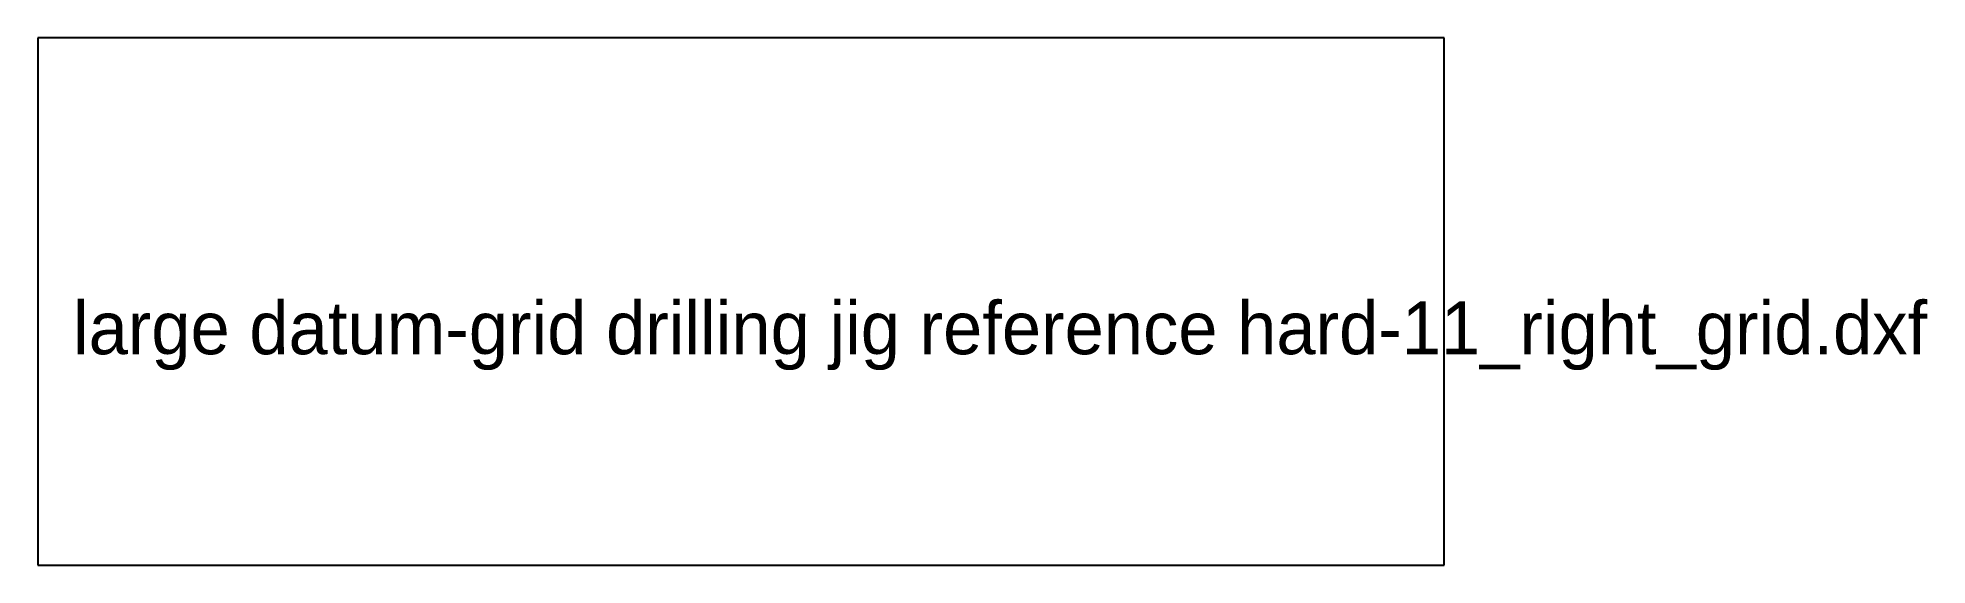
# Model space of a CAD drawing. Header units: metres. Extents: x 0 to 107, y 0 to 30.
import ezdxf

# ---------------------------------------------------------------- set-up
doc = ezdxf.new("R2010")
doc.units = ezdxf.units.M
doc.layers.add('REFERENCE', color=252, linetype='Continuous')

msp = doc.modelspace()

# ---------------------------------------------------------------- linework, layer by layer
at = {"layer": 'REFERENCE'}
for p, q in [((80, 30), (0, 30)), ((0, 30), (0, 0)), ((80, 0), (80, 30)), ((0, 0), (80, 0))]:
    msp.add_line(p, q, dxfattribs=at)

# ---------------------------------------------------------------- texts
msp.add_text('large datum-grid drilling jig reference hard-11_right_grid.dxf', height=3, dxfattribs=at).set_placement((2, 12))

doc.saveas('drawing.dxf')
